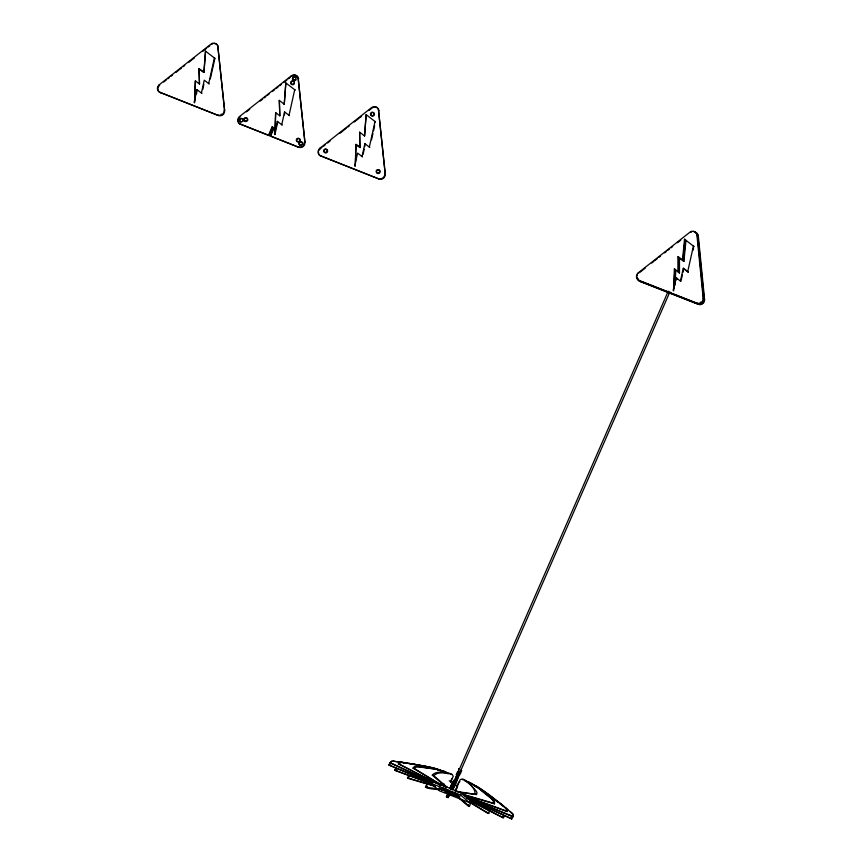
<?xml version="1.0" encoding="UTF-8"?>
<svg xmlns="http://www.w3.org/2000/svg" width="862" height="862" viewBox="0 0 862 862"><rect width="100%" height="100%" fill="white"/><g stroke="black" fill="none" stroke-linecap="round" stroke-linejoin="round"><path stroke-width="1.29" d="M456.666 776.22L453.811 784.064L450.826 789.247L456.548 776.306A44.652 0.539 -66.3 0 1 456.634 776.177M194.596 102.826L195.362 80.877L199.499 84.088L199.014 68.68L199.499 84.088M194.672 101.554L195.362 80.877M274.439 134.16L277.284 121.348L277.758 121.757L274.913 134.58L275.668 112.631L279.816 115.831L279.331 100.434L279.816 115.831M274.913 134.58L275.668 112.631M355.219 166.323L355.984 144.374L360.133 147.585L359.637 132.188L359.648 147.176M355.446 162.53L355.984 144.374M673.621 290.871L674.375 268.922L679.471 272.952L679.461 257.964L678.038 256.736L678.049 271.724L679.471 272.952M673.761 288.339L674.849 269.343M674.235 288.748L675.323 269.752M674.935 285.365L675.808 270.162L674.375 268.922M459.478 775.789L458.013 774.626M205.512 51.149L203.938 72.483L205.512 51.149L214.886 58.347L210.328 78.851M285.828 82.903L284.255 104.237L285.828 82.903L295.192 90.101L294.718 89.691L289.029 115.314L289.503 115.724M366.135 114.657L364.561 135.98L366.135 114.657L375.509 121.854L375.035 121.434L369.335 147.068L369.809 147.477M684.525 239.205L685.958 240.433L683.911 261.358L682.478 260.119L684.525 239.205L693.867 246.467M682.963 260.529L685.01 239.614M683.437 260.938L685.484 240.024M451.742 778.806L450.384 782.19M194.122 102.416L196.967 89.594L201.891 93.398L201.417 92.988L204.262 80.177L209.186 83.98M196.59 93.85L196.967 89.594M202.742 89.551L203.885 84.433M208.712 83.56L214.401 57.937L214.886 58.347M282.208 125.152L281.734 124.742L284.579 111.931L289.029 115.314M284.482 114.894L284.579 111.931M354.745 165.913L357.59 153.102L362.514 156.906M362.04 156.496L364.885 143.674L369.335 147.068M363.085 154.341L364.227 149.212M364.798 146.648L364.885 143.674M371.522 139.795L372.944 133.384M373.515 130.819L374.647 125.69M673.136 290.462L675.991 277.65L680.915 281.454M675.894 280.624L676.465 278.06M680.43 281.044L683.286 268.222L688.21 272.026M681.196 280.172L682.338 275.043M682.909 272.478L683.76 268.642L688.264 272.166M687.725 271.616L693.425 245.993L693.899 246.403M693.048 250.239L693.619 247.685M468.465 804.558C467.937 808.567 471.643 804.558 469.758 802.177M502.902 816.885L502.643 817.618L469.585 800.626M459.015 773.656C462.678 773.85 456.44 773.602 458.099 773.343M487.795 812.381C488.84 815.527 490.176 810.409 488.043 809.224M513.138 814.805L513.105 816.799L513.202 815.129M466.935 798.384L511.522 818.9L511.64 816.853M511.522 818.9L512.147 817.144L510.821 815.247M502.643 817.618C504.647 818.297 503.882 814.989 502.783 814.256M503.236 805.798L507.179 809.289L507.179 811.573L506.436 811.056L506.199 808.448L502.449 805.173M490.435 797.598L494.519 801.401L494.476 803.837L493.269 803.168L493.301 800.733L489.648 796.941L477.16 786.92L469.23 782.222A44.652 28.942 -61.1 0 0 467.581 781.597L464.963 781.015M474.994 793.794C475.662 787.696 467.797 782.707 463.357 779.237A44.652 15.688 -64.1 0 0 462.431 778.979L460.243 779.625L455.114 791.187L476.524 794.538L477.02 792.76L476.201 791.036L468.906 782.825L464.887 779.981A44.652 15.688 -64.1 0 0 464.165 779.765M272.101 126.897L272.575 127.307L268.955 135.571L268.481 135.162L272.101 126.897L274.17 127.932M268.955 135.571L240.272 124.096A4.536 4.256 -49.3 0 1 239.528 116.532L291.281 75.845A4.536 4.256 -49.3 0 1 298.198 78.561L304.932 142.435A4.536 4.256 -49.3 0 1 298.769 147.283L270.56 136.207L270.075 135.797L273.696 127.522M270.56 136.207L273.653 129.117M430.634 783.202L431.539 781.134L461.429 792.868L470.34 800.539L469.434 802.608L439.545 790.874L430.634 783.202L460.523 794.936L469.434 802.608M440.59 784.108L440.019 785.401L440.945 785.627L441.786 783.687M443.822 783.526L442.917 785.594L446.074 787.62M441.861 790.098L438.78 788.116L445.245 789.732L448.326 791.704L441.861 790.098L442.766 788.03M444.415 785.972L444.695 785.325M446.828 786.855L446.548 787.502L432.293 775.143C435.967 770.553 444.598 772.567 449.878 773.397A44.652 14.665 -68.6 0 1 450.643 773.893L451.376 774.518M450.686 782.308L453.196 776.274L452.238 774.518A44.652 14.665 -68.6 0 0 451.472 774.033C446.193 773.192 437.573 771.188 433.888 775.778L447.249 787.362M446.882 791.855L447.787 789.786M449.684 788.601L451.947 783.429M450.05 788.396L452.765 782.19L449.199 780.789M449.899 794.441L448.068 797.609L446.397 796.876L447.938 793.482M450.47 789.226L451.882 785.993M452.162 785.347C451.376 782.351 457.032 786.015 454.759 785.304M453.013 783.407L454.533 779.776A44.652 0.539 -66.3 0 0 454.296 780.218L453.089 782.674M454.63 780.132L668.255 291.151M448.068 797.609L449.598 794.214M450.136 794.398L444.954 791.801L458.929 797.285L450.136 794.398L451.041 792.329M454.393 784.786L454.673 784.14M456.289 780.864L669.914 291.884M453.617 787.394L452.485 789.969L455.481 784.797L458.336 776.91A44.652 0.539 -66.3 0 0 458.207 777.039L457.313 778.925M453.897 786.747L454.468 785.454M454.748 784.808L455.028 784.161M455.589 782.868L455.879 782.222M456.44 780.929L457.011 779.636M456.795 786.543L458.799 782.136L459.845 781.812M453.746 794.689L454.651 792.631M455.545 790.562L457.356 786.424M454.026 794.667L449.479 792.156L449.317 791.327L455.211 793.848L459.748 796.348L459.909 797.178L454.026 794.667L454.931 792.598M455.826 790.529L457.183 787.426M459.177 792.447L459.457 791.801M460.523 794.936L461.429 792.868M467.204 797.846L468.109 795.777M439.286 789.57C434.265 789.43 419.169 788.127 429.007 783.892M426.884 787.879L427.552 786.618M434.351 786.144L408.61 778.494C405.98 777.739 409.105 775.444 410.614 775.617M440.935 785.045L413.017 768.128L414.45 766.501L417.714 766.501L436.571 769.13L445.223 771.695A44.652 28.112 -71.5 0 1 446.764 772.471L448.639 773.667M408.61 778.494L408.954 777.815M413.017 768.128L414.353 768.57L415.516 767.061L418.404 766.889L435.687 769.173L443.887 771.253A44.652 28.112 -71.5 0 1 445.428 772.018L446.742 772.805M433.942 782.265L398.319 763.84L400.377 762.234L406.174 762.967M398.319 763.84C399.763 763.721 401.315 761.458 403.556 762.579M433.597 784.657L395.442 770.606C393.848 770.014 395.777 768.354 396.832 768.354M450.255 788.611L450.858 787.329M451.171 786.683L451.774 785.411M431.356 782.858L388.967 765.165L389.592 763.71L391.563 763.215M432.487 782.491L389.969 762.816L391.768 761.318M389.969 762.816L391.445 761.448L393.697 761.2M452.065 784.808L452.345 784.226M454.005 784.959L454.748 783.407M455.308 782.254L455.589 781.694M446.397 796.876L448.423 793.396M389.538 764.228L390.777 763.592M159.211 84.778L210.975 44.091A4.536 4.256 -49.3 0 1 217.881 46.807L224.626 110.681A4.536 4.256 -49.3 0 1 218.452 115.53L159.955 92.342A4.536 4.256 -49.3 0 1 159.211 84.778L159.685 85.187A4.536 4.256 -49.3 0 0 160.44 92.751M163.737 82.009L166.161 80.101M167.778 78.83L169.394 77.558M171.01 76.287L172.626 75.016M175.859 72.473L179.102 69.93M179.91 69.294L181.526 68.023M183.143 66.751L184.759 65.48M188.8 62.301L191.235 60.394M192.043 59.758L194.467 57.851M202.548 51.494L206.6 48.315M208.216 47.044L209.832 45.772M246.467 111.855L249.711 109.312M260.216 101.048L262.641 99.141M264.268 97.869L265.884 96.598M267.5 95.326L269.116 94.055M272.349 91.512L274.773 89.605M276.39 88.333L278.017 87.062M279.633 85.791L281.249 84.519M283.673 82.612L286.906 80.069M288.522 78.798L290.138 77.526M319.834 148.286L371.597 107.599A4.536 4.256 -49.3 0 1 378.515 110.314L385.249 174.189A4.536 4.256 -49.3 0 1 379.086 179.027L320.589 155.839A4.536 4.256 -49.3 0 1 319.834 148.286L320.308 148.695L321.935 147.424M323.552 146.152L325.168 144.881M327.592 142.973L330.017 141.066M339.725 133.438L346.19 128.352M347.806 127.08L349.422 125.809M354.282 121.995L355.898 120.723M356.706 120.087L359.131 118.18M359.939 117.544L361.555 116.273M368.839 110.551L371.263 108.644M638.236 272.834L689.988 232.147A4.536 4.256 -49.3 0 1 696.905 234.863L698.328 236.091L704.599 299.556A4.536 4.256 -49.3 0 1 698.425 304.405L640.401 281.626L638.979 280.387A4.536 4.256 -49.3 0 1 638.236 272.834L638.559 273.114M639.518 272.607L641.942 270.7M642.75 270.065L645.175 268.157M651.65 263.072L654.075 261.164M654.883 260.529L657.307 258.622M658.924 257.35L660.54 256.079M664.591 252.9L666.207 251.629M667.824 250.357L669.44 249.086M671.056 247.814L672.672 246.543M677.521 242.728L680.764 240.186M396.229 769.432L396.8 769.087M456.095 774.722L457.216 774.69M461.138 770.962L461.741 770.52L461.105 769.928M462.42 779.701L463.756 779.69M458.175 772.029C465.728 775.326 454.91 768.193 458.131 773.128M460.383 772.147L460.362 773.063M391.757 761.275L393.104 761.178M393.32 761.243L395.162 761.351M393.999 761.308L402.306 762.45M457.884 792.092L476.524 794.538M425.354 787.135L437.756 788.827M395.658 761.512L403.912 762.708M403.416 762.461L408.48 763.333M451.914 783.795L452.69 784.011M403.524 762.751L411.206 763.775M408.879 763.333L412.693 764.023M405.226 763.021L407.015 763.312M411.767 763.807L415.85 764.551M408.847 763.613L414.956 764.54M413.329 764.066L417.488 764.842M416.572 764.616L420.839 765.424M414.568 764.583L416.874 764.885M418.242 764.906L422.52 765.736M418.393 765.262L425.903 766.609M421.604 765.521L424.179 766.038M420.257 765.607L422.078 765.952M423.264 765.822L425.806 766.35M424.891 766.135L427.401 766.674M466.795 781.694L468.788 782.265A44.652 28.942 -61.1 0 1 470.447 782.89L476.869 786.931L489.939 797.533M426.485 766.458L428.931 766.986M423.835 766.307L425.516 766.652M428.015 766.771L430.386 767.299M429.47 767.083L431.765 767.611M427.089 766.986L430.31 767.611M468.508 782.836L469.402 783.095M430.849 767.395L433.047 767.923M457.744 774.442L456.914 774.475L459.931 774.733L457.011 773.57L456.591 774.701M428.565 767.32L429.933 767.654M432.131 767.708L434.232 768.225M459.144 771.512L460.922 772.018L461.159 771.253M431.582 767.934L433.823 768.548M431.194 767.967L433.435 768.592M433.317 768.01L436.344 768.818M434.416 768.311L438.144 769.389M463.196 794.355L493.269 803.168M462.258 794.387L494.476 803.837M407.403 777.826L435.288 786.112M459.931 773.182C452.938 770.402 460.416 777.61 458.918 773.85M457.841 774.852L459.101 775.261L458.595 775.811M434.814 768.85L436.56 769.421M434.426 768.893L436.183 769.464M436.366 768.893L440.31 770.197A44.652 38.165 -76.7 0 1 442.443 771.134M443.133 788.159L446.624 789.387M470.146 783.601L471.245 784M464.51 795.755L506.436 811.056M465.254 796.262L507.179 811.573M438.015 769.454L439.394 769.981A44.652 38.165 -76.7 0 1 441.527 770.919L441.958 771.134M470.113 783.342L471.374 783.817A44.652 38.704 -55.5 0 1 473.54 784.765L478.044 787.286M394.699 770.1L430.989 783.461M159.955 92.342L218.452 115.53M638.979 280.387L697.002 303.165L698.425 304.405M240.272 124.096L268.481 135.162M270.075 135.797L298.769 147.283M320.589 155.839L379.086 179.027M432.293 775.143L433.888 775.778M466.342 797.199L512.912 816.508M466.525 797.49L513.105 816.799M388.773 764.863L431.172 782.556M453.897 784.97L452.033 784.054M455.535 780.422L454.662 780.185L455.545 780.638M453.811 784.064L455.481 784.797M439.803 770.693L440.762 771.124M466.299 797.878L511.909 818.857M390.357 762.773L432.875 782.448M469.639 800.399L503.559 817.833M399.235 764.055L437.465 783.827M438.338 784.269L440.945 785.627M475.964 786.855L476.686 787.232M460.394 771.565L459.78 771.501M476.503 786.931L477.279 787.362M457.636 786.392L453.1 783.881L452.765 782.19M477.182 786.79L474.294 785.271A44.652 38.704 -55.5 0 0 472.117 784.334M478.108 787.836L479.013 788.364M477.3 786.78L478.96 787.846M470.221 802.339L488.862 813.545M468.885 801.886L487.526 813.092M414.353 768.57L442.271 785.487M478.216 787.329L479.94 788.45M480.166 789.247L481.19 789.894M479.197 787.943L480.985 789.129M480.996 789.603L482.095 790.314M480.231 788.611L482.095 789.872M482.289 790.605L484.713 792.253M481.352 789.355L483.27 790.68M483.27 791.101L484.519 791.952M482.526 790.163L484.519 791.542M483.765 791.036L485.802 792.469M485.845 792.889L488.883 795.249M485.058 791.952L487.138 793.428M487.245 793.891L488.689 794.947M486.394 792.921L488.495 794.43M446.947 772.945L447.647 773.677M487.752 793.913L491.254 796.488M489.12 794.936L492.633 797.533M490.187 796.057L494.831 799.57M490.381 796.359L491.911 797.501M491.89 797.016L494.001 798.568M678.038 256.736L682.478 260.119M683.911 261.358L678.513 257.145L678.523 272.133M359.637 132.188L364.561 135.98M356.459 144.784L360.133 147.585M279.331 100.434L284.255 104.237M277.284 121.348L281.734 124.742M199.014 68.68L203.464 72.074M199.488 69.089L203.938 72.483M493.463 798.675L498.117 802.242M493.258 798.05L497.913 801.585M494.594 799.085L507.492 809.59M496.383 800.755L497.924 801.951M501.328 804.235L498.376 802.005M499.12 802.511L500.262 803.406M501.565 804.483L503.192 805.69M500.585 803.718L502.309 805M499.637 803.416L502.535 805.69M508.483 810.377L504.992 807.478M508.3 810.086L510.164 811.724M509.981 811.422L510.864 812.295M460.642 798.869L469.585 806.52M458.153 797.479L467.991 805.895M510.67 811.993L511.457 812.812M683.286 268.222L684.708 269.461M696.905 234.863L703.166 298.327L704.599 299.556M675.991 277.65L677.413 278.879M371.597 107.599L372.072 108.009A4.536 4.256 -49.3 0 1 378.989 110.724M291.281 75.845L291.765 76.255A4.536 4.256 -49.3 0 1 298.672 78.97M378.515 110.314L385.249 174.189M298.198 78.561L304.932 142.435M239.528 116.532L240.002 116.941A4.536 4.256 -49.3 0 0 240.746 124.505M217.881 46.807L224.626 110.681M511.263 812.51L511.963 813.275M511.78 812.974L512.394 813.696M512.2 813.394L512.739 814.084M512.545 813.782L513.202 814.773M512.815 814.148L513.332 815.107M678.987 257.555L678.997 272.543M474.671 786.209A44.652 43.8 -33 0 1 475.296 786.51M474.477 785.918A44.652 43.8 -33 0 1 475.77 786.553M437.336 769.701A44.652 43.617 83.8 0 1 438.672 770.219M437.648 770.003A44.652 43.617 83.8 0 1 438.295 770.262M703.166 298.327A4.536 4.256 -49.3 0 1 697.002 303.165M636.878 277.101A4.536 4.256 -49.3 0 0 639.453 280.796L697.477 303.575A4.536 4.256 -49.3 0 0 703.64 298.737L697.38 235.272A4.536 4.256 -49.3 0 0 694.309 231.684M637.158 275.377A4.536 4.256 -49.3 0 1 637.395 274.827M690.936 232.234A4.536 4.256 -49.3 0 1 691.733 231.846M700.86 302.163A1.821 1.702 -49.3 0 1 700.343 302.303M637.352 277.23A4.536 4.256 -49.3 0 0 639.927 281.217L697.951 303.995A4.536 4.256 -49.3 0 0 704.114 299.146L697.854 235.682A4.536 4.256 -49.3 0 0 694.222 231.997M640.401 281.626A4.536 4.256 -49.3 0 1 637.945 278.738M695.257 232.503A4.536 4.256 -49.3 0 1 698.328 236.091M304.458 142.025A4.536 4.256 -49.3 0 1 298.295 146.874M246.058 121.564A1.821 1.702 -49.3 0 1 244.366 119.398A1.821 1.702 -49.3 0 1 247.017 118.266A1.821 1.702 -49.3 0 1 247.146 121.1M297.315 141.756A1.821 1.702 -49.3 0 1 297.616 138.954A1.821 1.702 -49.3 0 1 300.213 139.784A1.821 1.702 -49.3 0 1 298.608 142.165M293.489 84.605A1.821 1.702 -49.3 0 1 291.27 83.829A1.821 1.702 -49.3 0 1 292.035 81.491A1.821 1.702 -49.3 0 1 294.351 81.955M294.395 83.765A1.821 1.702 -49.3 0 1 294.201 84.056M299.998 145.279A1.821 1.702 -49.3 0 1 299.61 142.973A1.821 1.702 -49.3 0 1 301.883 142.198A1.821 1.702 -49.3 0 1 302.724 144.363M294.416 80.619A1.821 1.702 -49.3 0 1 293.155 78.065A1.821 1.702 -49.3 0 1 296.054 77.677M296.119 79.778A1.821 1.702 -49.3 0 1 294.944 80.586M240.573 121.941A1.821 1.702 -49.3 0 1 240.218 119.624A1.821 1.702 -49.3 0 1 242.491 118.891A1.821 1.702 -49.3 0 1 243.31 121.057M384.775 173.768A4.536 4.256 -49.3 0 1 378.601 178.617M321.063 156.248A4.536 4.256 -49.3 0 1 318.498 151.981M318.875 150.548A4.536 4.256 -49.3 0 1 320.308 148.695M325.233 149.535A1.821 1.702 -49.3 0 1 327.635 150.99A1.821 1.702 -49.3 0 1 325.308 152.843A1.821 1.702 -49.3 0 1 324.521 150.107M376.813 171.042A1.821 1.702 -49.3 0 1 379.657 170.46A1.821 1.702 -49.3 0 1 379.043 173.327A1.821 1.702 -49.3 0 1 376.619 171.937M372.793 112.566A1.821 1.702 -49.3 0 1 374.313 114.926A1.821 1.702 -49.3 0 1 371.5 115.702A1.821 1.702 -49.3 0 1 371.921 112.803M224.152 110.271A4.536 4.256 -49.3 0 1 217.978 115.12M213.862 43.531A4.536 4.256 -49.3 0 1 218.366 47.216M211.675 44.339A4.536 4.256 -49.3 0 1 212.44 43.908M221.502 114.215A1.821 1.702 -49.3 0 1 221.146 114.258M458.595 769.044L459.5 769.076L458.606 769.001M246.015 121.068A1.821 1.702 -49.3 0 0 246.812 118.062A1.821 1.702 -49.3 0 0 243.871 119.031A1.821 1.702 -49.3 0 0 246.015 121.068M298.543 141.659A1.821 1.702 -49.3 0 0 299.276 138.642A1.821 1.702 -49.3 0 0 296.356 139.676A1.821 1.702 -49.3 0 0 298.543 141.659M292.821 84.271A1.821 1.702 -49.3 0 0 293.651 81.276A1.821 1.702 -49.3 0 0 290.709 82.202A1.821 1.702 -49.3 0 0 292.821 84.271M241.651 121.779A1.821 1.702 -49.3 0 0 242.448 118.773A1.821 1.702 -49.3 0 0 239.517 119.743A1.821 1.702 -49.3 0 0 241.651 121.779M301.097 145.085A1.821 1.702 -49.3 0 0 301.829 142.068A1.821 1.702 -49.3 0 0 298.909 143.103A1.821 1.702 -49.3 0 0 301.097 145.085M294.621 80.134A1.821 1.702 -49.3 0 0 295.461 77.138A1.821 1.702 -49.3 0 0 292.509 78.065A1.821 1.702 -49.3 0 0 294.621 80.134M325.847 152.402A1.821 1.702 -49.3 0 0 326.644 149.406A1.821 1.702 -49.3 0 0 323.713 150.365A1.821 1.702 -49.3 0 0 325.847 152.402M378.386 173.003A1.821 1.702 -49.3 0 0 379.108 169.986A1.821 1.702 -49.3 0 0 376.188 171.021A1.821 1.702 -49.3 0 0 378.386 173.003M372.653 115.616A1.821 1.702 -49.3 0 0 373.483 112.62A1.821 1.702 -49.3 0 0 370.541 113.547A1.821 1.702 -49.3 0 0 372.653 115.616"/></g></svg>
